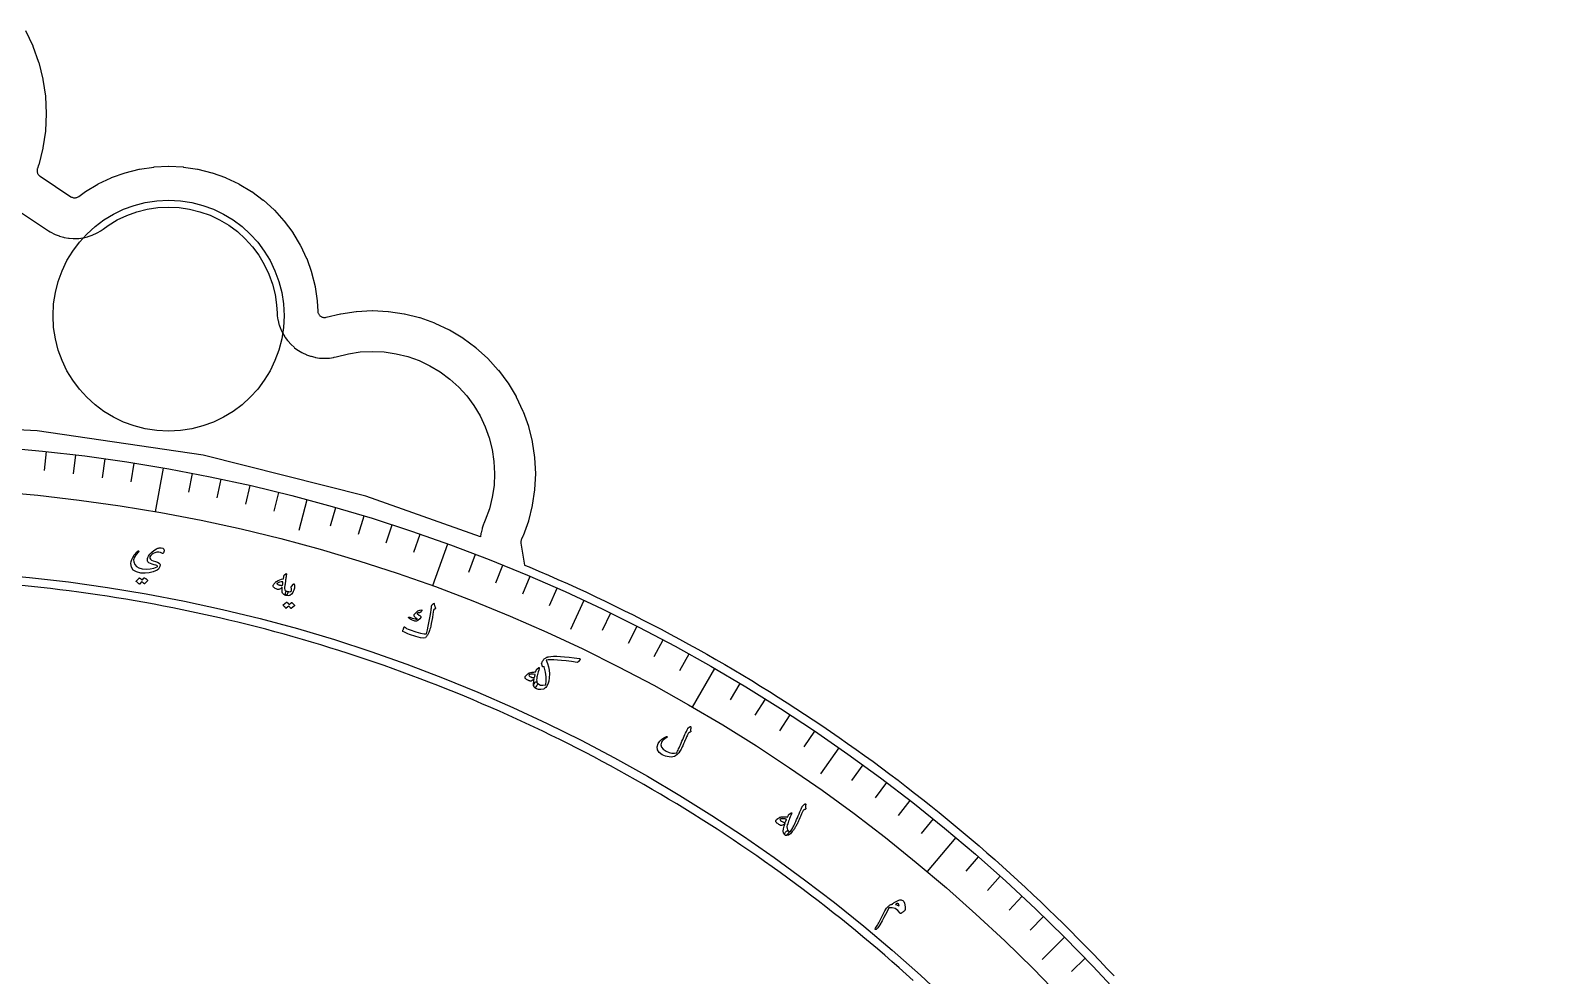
# Model space of a CAD drawing. Header units: millimetres. Extents: x -76 to 76, y -76 to 98.
# Drawn here: x 7.2 to 75.1, y 51.4 to 93.4 of the extents above; entities that cross this region are included whole.
import ezdxf

# ---------------------------------------------------------------- set-up
doc = ezdxf.new("R2010")
doc.units = ezdxf.units.MM
for name, color, linetype in [('CUT_INNER', 6, 'Continuous'), ('CUT_OUTER', 1, 'Continuous'), ('ENGRAVE', 7, 'Continuous'), ('ENGRAVE_FINE', 8, 'Continuous'), ('TEXT', 5, 'Continuous')]:
    doc.layers.add(name, color=color, linetype=linetype)

msp = doc.modelspace()

# ---------------------------------------------------------------- linework, layer by layer
at = {"layer": 'CUT_INNER'}
msp.add_lwpolyline([(46.393, 51.1868), (46.078, 51.4705), (45.7613, 51.7522), (45.4429, 52.032), (45.1228, 52.3099), (44.801, 52.5858), (44.4775, 52.8597), (44.1523, 53.1316), (43.8255, 53.4015), (43.497, 53.6694), (43.1669, 53.9353), (42.8351, 54.1991), (42.5017, 54.4609), (42.1668, 54.7207), (41.8302, 54.9784), (41.4921, 55.234), (41.1524, 55.4876), (40.8112, 55.739), (40.4684, 55.9884), (40.1241, 56.2357), (39.7783, 56.4808), (39.431, 56.7238), (39.0822, 56.9647), (38.7319, 57.2034), (38.3802, 57.44), (38.027, 57.6744), (37.6724, 57.9067), (37.3164, 58.1367), (36.959, 58.3646), (36.6002, 58.5903), (36.24, 58.8137), (35.8784, 59.035), (35.5155, 59.254), (35.1513, 59.4708), (34.7857, 59.6854), (34.4188, 59.8977), (34.0506, 60.1078), (33.6812, 60.3156), (33.3105, 60.5211), (32.9385, 60.7244), (32.5653, 60.9253), (32.1908, 61.124), (31.8152, 61.3204), (31.4383, 61.5144), (31.0603, 61.7062), (30.6811, 61.8956), (30.3007, 62.0827), (29.9192, 62.2674), (29.5366, 62.4498), (29.1528, 62.6299), (28.768, 62.8076), (28.3821, 62.9829), (27.9951, 63.1559), (27.607, 63.3265), (27.218, 63.4947), (26.8278, 63.6605), (26.4367, 63.8239), (26.0446, 63.9849), (25.6515, 64.1435), (25.2575, 64.2997), (24.8624, 64.4535), (24.4665, 64.6048), (24.0696, 64.7537), (23.6719, 64.9002), (23.2732, 65.0442), (22.8737, 65.1858), (22.4732, 65.3249), (22.072, 65.4616), (21.6699, 65.5958), (21.267, 65.7275), (20.8633, 65.8568), (20.4588, 65.9835), (20.0536, 66.1078), (19.6476, 66.2296), (19.2408, 66.3489), (18.8334, 66.4658), (18.4252, 66.5801), (18.0163, 66.6919), (17.6068, 66.8012), (17.1965, 66.9079), (16.7857, 67.0122), (16.3742, 67.1139), (15.9621, 67.2131), (15.5494, 67.3098), (15.1361, 67.4039), (14.7222, 67.4955), (14.3078, 67.5846), (13.8928, 67.6711), (13.4773, 67.7551), (13.0613, 67.8365), (12.6449, 67.9154), (12.2279, 67.9917), (11.8105, 68.0654), (11.3926, 68.1366), (10.9743, 68.2053), (10.5556, 68.2713), (10.1365, 68.3348), (9.717, 68.3957), (9.2972, 68.454), (8.877, 68.5098), (8.4564, 68.563), (8.0356, 68.6136), (7.6144, 68.6616), (7.193, 68.707), (6.7713, 68.7498)], dxfattribs=at)
msp.add_circle((13.288, 80.7484), 5.134, dxfattribs=at)
at = {"layer": 'CUT_OUTER'}
msp.add_lwpolyline([(6.928, 93.4276), (7.2512, 92.7444), (7.2568, 92.7308), (7.5114, 92.0191), (7.5157, 92.0051), (7.6993, 91.2719), (7.7022, 91.2575), (7.8131, 90.5098), (7.8146, 90.4952), (7.8516, 89.7402), (7.8516, 89.7255), (7.8146, 88.9706), (7.8131, 88.956), (7.7022, 88.2083), (7.6993, 88.1939), (7.5157, 87.4607), (7.5114, 87.4466), (7.4591, 87.3003), (7.4507, 87.2731), (7.4451, 87.2451), (7.442, 87.2168), (7.4417, 87.1883), (7.4441, 87.1599), (7.4492, 87.1319), (7.4569, 87.1045), (7.4672, 87.0779), (7.4799, 87.0524), (7.495, 87.0282), (7.5124, 87.0056), (7.5318, 86.9848), (7.5531, 86.9658), (7.5761, 86.949), (8.9512, 86.0399), (8.9775, 86.0243), (9.0053, 86.0116), (9.0342, 86.0017), (9.064, 85.9948), (9.0943, 85.991), (9.1248, 85.9902), (9.1552, 85.9926), (9.1853, 85.9981), (9.2146, 86.0066), (9.243, 86.018), (9.27, 86.0322), (9.2954, 86.0492), (9.5909, 86.2683), (9.6031, 86.2765), (10.1497, 86.6041), (10.1627, 86.611), (10.7388, 86.8835), (10.7524, 86.8891), (11.3524, 87.1038), (11.3665, 87.1081), (11.9847, 87.2629), (11.9991, 87.2658), (12.6295, 87.3593), (12.6441, 87.3608), (13.2806, 87.392), (13.2954, 87.392), (13.9319, 87.3608), (13.9465, 87.3593), (14.5769, 87.2658), (14.5913, 87.2629), (15.2095, 87.1081), (15.2236, 87.1038), (15.8236, 86.8891), (15.8372, 86.8835), (16.4133, 86.611), (16.4263, 86.6041), (16.9729, 86.2765), (16.9851, 86.2683), (17.497, 85.8887), (17.5084, 85.8793), (17.9806, 85.4514), (17.991, 85.441), (18.4189, 84.9688), (18.4283, 84.9574), (18.8079, 84.4455), (18.8161, 84.4333), (19.1437, 83.8867), (19.1506, 83.8737), (19.4231, 83.2976), (19.4287, 83.284), (19.6434, 82.684), (19.6477, 82.6699), (19.8025, 82.0517), (19.8054, 82.0373), (19.8989, 81.4069), (19.9004, 81.3923), (19.922, 80.9517), (19.9249, 80.9224), (19.9306, 80.8936), (19.9392, 80.8654), (19.9505, 80.8382), (19.9643, 80.8122), (19.9807, 80.7878), (19.9994, 80.765), (20.0202, 80.7442), (20.0429, 80.7255), (20.0674, 80.7091), (20.0934, 80.6953), (20.1206, 80.684), (20.1488, 80.6755), (20.1776, 80.6697), (20.2069, 80.6668), (20.2364, 80.6668), (20.2657, 80.6697), (20.2945, 80.6755), (20.9268, 80.8338), (20.9413, 80.8367), (21.6303, 80.9389), (21.6449, 80.9404), (22.3406, 80.9745), (22.3554, 80.9745), (23.0511, 80.9404), (23.0657, 80.9389), (23.7547, 80.8367), (23.7692, 80.8338), (24.4448, 80.6646), (24.4589, 80.6603), (25.1148, 80.4257), (25.1283, 80.42), (25.758, 80.1222), (25.771, 80.1153), (26.3685, 79.7572), (26.3807, 79.749), (26.9402, 79.3341), (26.9515, 79.3247), (27.4677, 78.8569), (27.4781, 78.8465), (27.9458, 78.3304), (27.9552, 78.3191), (28.3701, 77.7596), (28.3783, 77.7473), (28.7364, 77.1499), (28.7433, 77.1369), (29.0411, 76.5072), (29.0468, 76.4936), (29.2814, 75.8378), (29.2857, 75.8237), (29.4549, 75.1481), (29.4578, 75.1336), (29.56, 74.4446), (29.5615, 74.43), (29.5956, 73.7342), (29.5956, 73.7195), (29.5615, 73.0238), (29.56, 73.0092), (29.4578, 72.3202), (29.4549, 72.3057), (29.2857, 71.6301), (29.2814, 71.616), (29.0468, 70.9601), (29.0411, 70.9465), (28.9782, 70.8135), (28.9666, 70.7855), (28.958, 70.7564), (28.9523, 70.7266), (28.9496, 70.6964), (28.95, 70.6661), (28.9535, 70.6359), (29.1162, 69.6595), (29.3201, 69.5743), (29.7464, 69.3931), (30.1716, 69.2093), (30.5957, 69.0228), (31.0187, 68.8338), (31.4404, 68.6422), (31.861, 68.448), (32.2804, 68.2512), (32.6986, 68.0518), (33.1155, 67.8499), (33.5312, 67.6455), (33.9457, 67.4384), (34.3588, 67.2289), (34.7707, 67.0168), (35.1812, 66.8022), (35.5905, 66.5851), (35.9983, 66.3654), (36.4049, 66.1433), (36.81, 65.9187), (37.2138, 65.6916), (37.6162, 65.462), (38.0171, 65.23), (38.4167, 64.9955), (38.8148, 64.7585), (39.2114, 64.5191), (39.6065, 64.2773), (40.0002, 64.0331), (40.3923, 63.7864), (40.7829, 63.5374), (41.172, 63.286), (41.5596, 63.0321), (41.9456, 62.776), (42.3299, 62.5174), (42.7128, 62.2565), (43.0939, 61.9932), (43.4735, 61.7277), (43.8515, 61.4597), (44.2277, 61.1895), (44.6024, 60.917), (44.9753, 60.6422), (45.3465, 60.3651), (45.7161, 60.0857), (46.0839, 59.804), (46.45, 59.5202), (46.8143, 59.234), (47.1769, 58.9457), (47.5377, 58.6551), (47.8967, 58.3623), (48.2539, 58.0673), (48.6093, 57.7701), (48.9628, 57.4708), (49.3145, 57.1693), (49.6644, 56.8656), (50.0124, 56.5598), (50.3585, 56.2519), (50.7027, 55.9418), (51.045, 55.6297), (51.3854, 55.3154), (51.7238, 54.9991), (52.0603, 54.6807), (52.3948, 54.3602), (52.7274, 54.0377), (53.058, 53.7131), (53.3866, 53.3866), (53.7131, 53.058), (54.0377, 52.7274), (54.3602, 52.3948), (54.6807, 52.0603), (54.9991, 51.7238), (55.3154, 51.3854)], dxfattribs=at)
at = {"layer": 'ENGRAVE'}
for points in [[(6.5768, 85.4375), (7.9519, 84.5283), (8.0302, 84.4794), (8.0565, 84.4639), (8.2199, 84.3783), (8.2477, 84.3655), (8.419, 84.297), (8.4479, 84.2872), (8.6253, 84.2364), (8.655, 84.2295), (8.8366, 84.1971), (8.8669, 84.1933), (9.0509, 84.1795), (9.0814, 84.1787), (9.2658, 84.1837), (9.2963, 84.1861), (9.4792, 84.2098), (9.5093, 84.2153), (9.6889, 84.2575), (9.7182, 84.2659), (9.8926, 84.3262), (9.9209, 84.3376), (10.0883, 84.4152), (10.1153, 84.4295), (10.2739, 84.5238), (10.2993, 84.5407), (10.3748, 84.5937), (10.5996, 84.7604), (11.0067, 85.0051), (11.4349, 85.2082), (11.881, 85.3683), (12.3406, 85.484), (12.8093, 85.5541), (13.2827, 85.5778), (13.756, 85.5551), (14.2249, 85.4861), (14.6848, 85.3714), (15.1312, 85.2123), (15.5599, 85.0101), (15.9667, 84.7669), (16.3476, 84.485), (16.6992, 84.1671), (17.0178, 83.8163), (17.3006, 83.4359), (17.5447, 83.0297), (17.7478, 82.6015), (17.9079, 82.1554), (18.0236, 81.6958), (18.0937, 81.2267), (18.1123, 80.86), (18.1187, 80.7741), (18.1216, 80.7448), (18.1477, 80.5689), (18.1535, 80.5401), (18.1967, 80.3676), (18.2052, 80.3394), (18.2651, 80.172), (18.2764, 80.1448), (18.3524, 79.984), (18.3663, 79.9581), (18.4577, 79.8055), (18.4741, 79.7811), (18.58, 79.6382), (18.5987, 79.6155), (18.7181, 79.4837), (18.7389, 79.4629), (18.8707, 79.3435), (18.8934, 79.3248), (19.0362, 79.2189), (19.0607, 79.2025), (19.2132, 79.1111), (19.2392, 79.0972), (19.4, 79.0212), (19.4272, 79.0099), (19.5946, 78.95), (19.6228, 78.9415), (19.7953, 78.8983), (19.8241, 78.8925), (20, 78.8664), (20.0293, 78.8635), (20.2069, 78.8548), (20.2364, 78.8548), (20.414, 78.8635), (20.4433, 78.8664), (20.6192, 78.8925), (20.648, 78.8983), (20.7348, 78.9178), (21.2817, 79.0547), (21.8099, 79.1336), (22.3425, 79.1603), (22.8751, 79.1347), (23.4026, 79.057), (23.92, 78.928), (24.4222, 78.7489), (24.9044, 78.5214), (25.3621, 78.2477), (25.7907, 77.9305), (26.1861, 77.5728), (26.5446, 77.1781), (26.8627, 76.7501), (27.1373, 76.2931), (27.3657, 75.8113), (27.5459, 75.3094), (27.676, 74.7923), (27.7548, 74.265), (27.7815, 73.7324), (27.7558, 73.1998), (27.6781, 72.6723), (27.5491, 72.1549), (27.3689, 71.6497), (27.3367, 71.5809), (27.3031, 71.5044), (27.2915, 71.4764), (27.2303, 71.3037), (27.2217, 71.2746), (27.1782, 71.0967), (27.1725, 71.0669), (27.1502, 70.9067), (22.0616, 72.7275), (14.8269, 74.5397), (7.4493, 75.634), (0, 76)], [(13.0436, 73.9738), (12.7003, 72.0272)], [(19.4412, 72.5555), (19.0758, 71.1917)], [(25.6908, 70.585), (25.0148, 68.7276)], [(31.7449, 68.0773), (31.1483, 66.7977)], [(37.5575, 65.0515), (36.5692, 63.3397)], [(43.0842, 61.5306), (42.2744, 60.374)], [(48.283, 57.5414), (47.0124, 56.0272)], [(53.1143, 53.1143), (52.116, 52.116)]]:
    msp.add_lwpolyline(points, dxfattribs=at)
for radius in [75.1149, 73.1384, 69.4676]:
    msp.add_circle((0, 0), radius, dxfattribs=at)
at = {"layer": 'ENGRAVE_FINE'}
for points in [[(7.8517, 74.7035), (7.7631, 73.861)], [(9.1542, 74.5551), (9.051, 73.7143)], [(10.454, 74.3839), (10.3361, 73.5451)], [(11.7506, 74.1902), (11.618, 73.3535)], [(14.3326, 73.7349), (14.171, 72.9033)], [(15.6173, 73.4735), (15.4412, 72.6449)], [(16.8972, 73.1898), (16.7066, 72.3644)], [(18.172, 72.8837), (17.967, 72.0618)], [(20.7045, 72.2051), (20.471, 71.3908)], [(21.9615, 71.8328), (21.7138, 71.0227)], [(23.2118, 71.4386), (22.95, 70.6329)], [(24.455, 71.0226), (24.1792, 70.2216)], [(26.9188, 70.1258), (26.6152, 69.335)], [(28.1386, 69.6454), (27.8212, 68.8599)], [(29.3497, 69.1437), (29.0188, 68.3639)], [(30.552, 68.6209), (30.2075, 67.847)], [(32.9282, 67.5129), (32.5569, 66.7515)], [(34.1015, 66.9279), (33.7169, 66.1731)], [(35.2643, 66.3226), (34.8666, 65.5746)], [(36.4165, 65.697), (36.0058, 64.9561)], [(38.6871, 64.3861), (38.2508, 63.66)], [(39.8049, 63.7011), (39.356, 62.9827)], [(40.9105, 62.9967), (40.4492, 62.2863)], [(42.0037, 62.2731), (41.53, 61.5708)], [(44.1515, 60.7693), (43.6535, 60.0839)], [(45.2053, 59.9895), (44.6955, 59.3129)], [(46.2454, 59.1914), (45.7238, 58.5239)], [(47.2714, 58.3753), (46.7383, 57.717)], [(49.2798, 56.69), (48.7241, 56.0507)], [(50.2617, 55.8213), (49.6949, 55.1918)], [(51.2283, 54.9356), (50.6505, 54.3161)], [(52.1792, 54.0332), (51.5908, 53.4238)], [(54.0332, 52.1792), (53.4238, 51.5908)]]:
    msp.add_lwpolyline(points, dxfattribs=at)
at = {"layer": 'TEXT'}
for points in [[(12.9968, 70.1839), (12.9335, 70.2188), (12.8584, 70.2335), (12.7716, 70.2281), (12.673, 70.2023), (12.6081, 70.1724), (12.5515, 70.133), (12.5032, 70.084), (12.4631, 70.0254), (12.458, 70.0132), (12.4554, 70), (12.4552, 69.9858), (12.4576, 69.9706), (12.4827, 69.9203), (12.5319, 69.8769), (12.6053, 69.8404), (12.7029, 69.8106), (12.7993, 69.7822), (12.8672, 69.7499), (12.9066, 69.7141), (12.9175, 69.6746), (12.9054, 69.5985), (12.878, 69.5337), (12.8355, 69.4804), (12.7778, 69.4384), (12.6052, 69.3609), (12.428, 69.3126), (12.246, 69.2934), (12.059, 69.3033), (11.8613, 69.3518), (11.7219, 69.4382), (11.6405, 69.5627), (11.6172, 69.7255), (11.6285, 69.8109), (11.656, 69.901), (11.6999, 69.9959), (11.7601, 70.0955), (11.7799, 70.1227), (11.7998, 70.1488), (11.82, 70.1738), (11.8404, 70.1976), (11.8612, 70.2205), (11.8826, 70.2425), (11.9044, 70.2635), (11.9268, 70.2837), (11.9383, 70.2916), (11.9479, 70.294), (11.9554, 70.2909), (11.9609, 70.2822), (11.9631, 70.2722), (11.9624, 70.2626), (11.9588, 70.2536), (11.9524, 70.2451), (11.8434, 70.1217), (11.7718, 70.0058), (11.7373, 69.8976), (11.7398, 69.797), (11.7833, 69.6842), (11.8602, 69.5968), (11.9704, 69.5345), (12.114, 69.4973), (12.3032, 69.4795), (12.4781, 69.4881), (12.6389, 69.5233), (12.7856, 69.5851), (12.7948, 69.591), (12.7991, 69.5977), (12.7985, 69.6053), (12.793, 69.6138), (12.7677, 69.6324), (12.7217, 69.6527), (12.6548, 69.6745), (12.567, 69.6979), (12.4784, 69.7254), (12.413, 69.7588), (12.3707, 69.7982), (12.3516, 69.8436), (12.3479, 69.8937), (12.3535, 69.9446), (12.3682, 69.9963), (12.3922, 70.0487), (12.4578, 70.1485), (12.5399, 70.2364), (12.6387, 70.3124), (12.7541, 70.3765), (12.7844, 70.3911), (12.8134, 70.4033), (12.8412, 70.413), (12.8678, 70.4202), (12.893, 70.4251), (12.9167, 70.4279), (12.9389, 70.4285), (12.9597, 70.4269), (13.038, 70.4048), (13.0804, 70.3611), (13.0869, 70.2959), (13.0575, 70.2091), (13.0434, 70.1869), (13.0286, 70.1753), (13.0131, 70.1743), (12.9968, 70.1839)], [(12.2014, 69.0897), (12.2044, 69.0918), (12.2083, 69.0927), (12.213, 69.0924), (12.2185, 69.0909), (12.2374, 69.0797), (12.2554, 69.0678), (12.2726, 69.0552), (12.2891, 69.0419), (12.3049, 69.0279), (12.3201, 69.0128), (12.3347, 68.9968), (12.3488, 68.9798), (12.3512, 68.9749), (12.3518, 68.9701), (12.3506, 68.9654), (12.3475, 68.9607), (12.2212, 68.8202), (12.2182, 68.8186), (12.2142, 68.8193), (12.2093, 68.8223), (12.2036, 68.8277), (12.1998, 68.8323), (12.1934, 68.8388), (12.1845, 68.8473), (12.1731, 68.8577), (12.159, 68.8702), (12.1421, 68.8849), (12.1224, 68.9018), (12.0999, 68.921), (12.0008, 68.8119), (11.9966, 68.8087), (11.9918, 68.8086), (11.9865, 68.8115), (11.9807, 68.8175), (11.9757, 68.8227), (11.9677, 68.8305), (11.9568, 68.8409), (11.9429, 68.8541), (11.9258, 68.8699), (11.9052, 68.8885), (11.8811, 68.9098), (11.8535, 68.9338), (11.8509, 68.9375), (11.85, 68.9408), (11.8509, 68.9439), (11.8536, 68.9466), (11.9802, 69.0812), (11.9832, 69.0834), (11.9871, 69.0843), (11.9918, 69.084), (11.9973, 69.0825), (12.0135, 69.0739), (12.029, 69.0644), (12.0438, 69.0541), (12.058, 69.043), (12.0715, 69.0312), (12.0844, 69.0188), (12.0966, 69.0059), (12.1082, 68.9924)], [(18.4977, 69.2687), (18.5132, 69.2782), (18.5231, 69.2772), (18.5275, 69.2656), (18.5262, 69.2436), (18.5243, 69.2306), (18.5218, 69.2125), (18.5188, 69.1894), (18.5152, 69.1613), (18.5109, 69.1279), (18.5057, 69.0889), (18.4996, 69.0445), (18.4925, 68.9947), (18.4856, 68.9456), (18.4794, 68.9017), (18.4739, 68.863), (18.469, 68.8293), (18.4649, 68.801), (18.4616, 68.7781), (18.459, 68.7605), (18.4571, 68.7484), (18.4476, 68.6712), (18.4471, 68.6095), (18.4557, 68.563), (18.4732, 68.5319), (18.4876, 68.5178), (18.5065, 68.506), (18.5299, 68.4965), (18.5577, 68.4894), (18.5733, 68.4823), (18.5837, 68.4709), (18.5889, 68.4551), (18.5887, 68.4351), (18.5844, 68.412), (18.5774, 68.3894), (18.5679, 68.3673), (18.5557, 68.3456), (18.5428, 68.3277), (18.5306, 68.3152), (18.519, 68.3079), (18.508, 68.306), (18.455, 68.3209), (18.4119, 68.3429), (18.3786, 68.3721), (18.355, 68.4085), (18.3399, 68.4567), (18.3328, 68.5166), (18.3338, 68.5884), (18.3427, 68.6719), (18.3009, 68.6307), (18.2614, 68.6001), (18.2242, 68.5801), (18.1893, 68.5707), (18.1631, 68.5709), (18.1336, 68.5762), (18.1008, 68.5863), (18.0646, 68.6015), (18.0274, 68.6208), (17.9969, 68.64), (17.9732, 68.659), (17.9563, 68.6779), (17.9441, 68.699), (17.9377, 68.7193), (17.9371, 68.739), (17.9423, 68.758), (17.9532, 68.7805), (17.9681, 68.8047), (17.987, 68.8306), (18.0099, 68.8581), (18.0345, 68.8854), (18.0554, 68.9068), (18.0726, 68.9224), (18.0861, 68.9321), (18.1561, 68.9677), (18.2306, 68.9988), (18.3094, 69.0255), (18.3926, 69.0476), (18.4003, 69.0875), (18.4074, 69.1218), (18.4138, 69.1505), (18.4196, 69.1737), (18.4259, 69.1928), (18.434, 69.2092), (18.4438, 69.223), (18.4555, 69.2341)], [(18.3738, 68.9193), (18.2929, 68.9136), (18.2217, 68.8991), (18.1603, 68.8755), (18.1086, 68.8432), (18.1044, 68.838), (18.1031, 68.8326), (18.1048, 68.827), (18.1094, 68.8211), (18.1283, 68.8064), (18.1495, 68.7934), (18.1732, 68.782), (18.1991, 68.7723), (18.2274, 68.7644), (18.2581, 68.7581), (18.2912, 68.7534), (18.3266, 68.7505), (18.3322, 68.7508), (18.3385, 68.7522), (18.3454, 68.7549), (18.3528, 68.7588), (18.3561, 68.7758), (18.3591, 68.7937), (18.362, 68.8125), (18.3647, 68.8321), (18.3673, 68.8526), (18.3696, 68.874), (18.3718, 68.8962), (18.3738, 68.9193)], [(18.7468, 68.7028), (18.8385, 68.8134), (18.8507, 68.825), (18.861, 68.8275), (18.8694, 68.821), (18.8758, 68.8054), (18.8836, 68.7619), (18.8868, 68.7178), (18.8855, 68.6732), (18.8797, 68.628), (18.8691, 68.5822), (18.8536, 68.5353), (18.8332, 68.4875), (18.8079, 68.4386), (18.7504, 68.3606), (18.6812, 68.3125), (18.6004, 68.2943), (18.508, 68.306), (18.4995, 68.3153), (18.4942, 68.3376), (18.4922, 68.373), (18.4935, 68.4215), (18.4969, 68.4467), (18.503, 68.4665), (18.5116, 68.481), (18.523, 68.4901), (18.5307, 68.4926), (18.5391, 68.4934), (18.5481, 68.4923), (18.5577, 68.4894), (18.6144, 68.4759), (18.6664, 68.4741), (18.7137, 68.4839), (18.7563, 68.5053), (18.7585, 68.5073), (18.7599, 68.5104), (18.7605, 68.5145), (18.7602, 68.5196), (18.7601, 68.5506), (18.7563, 68.5831), (18.7488, 68.6171), (18.7376, 68.6528), (18.7343, 68.666), (18.7348, 68.6787), (18.739, 68.691), (18.7468, 68.7028)], [(18.7464, 67.9935), (18.7496, 67.9953), (18.7535, 67.9959), (18.7582, 67.9951), (18.7636, 67.9931), (18.7814, 67.9801), (18.7984, 67.9665), (18.8145, 67.9523), (18.8297, 67.9376), (18.8442, 67.9221), (18.858, 67.9056), (18.8712, 67.8883), (18.8836, 67.87), (18.8856, 67.8649), (18.8858, 67.8601), (18.8841, 67.8555), (18.8806, 67.8511), (18.7411, 67.7233), (18.7379, 67.722), (18.734, 67.7231), (18.7294, 67.7265), (18.7241, 67.7324), (18.7208, 67.7373), (18.715, 67.7445), (18.7069, 67.7538), (18.6964, 67.7652), (18.6835, 67.779), (18.6679, 67.7952), (18.6498, 67.814), (18.6291, 67.8352), (18.5198, 67.736), (18.5152, 67.7333), (18.5105, 67.7336), (18.5055, 67.737), (18.5002, 67.7435), (18.4957, 67.7491), (18.4884, 67.7577), (18.4785, 67.7692), (18.4658, 67.7836), (18.4501, 67.801), (18.4312, 67.8214), (18.4091, 67.8449), (18.3838, 67.8715), (18.3814, 67.8754), (18.3809, 67.8788), (18.3821, 67.8818), (18.3851, 67.8843), (18.5242, 68.0062), (18.5275, 68.008), (18.5314, 68.0086), (18.5361, 68.0079), (18.5415, 68.0059), (18.5569, 67.9957), (18.5715, 67.9848), (18.5854, 67.9731), (18.5985, 67.9607), (18.611, 67.9477), (18.6227, 67.9341), (18.6337, 67.9201), (18.6441, 67.9055)], [(25.0991, 67.9318), (25.1025, 67.9064), (25.1069, 67.8819), (25.1122, 67.8583), (25.1185, 67.8357), (25.1257, 67.814), (25.1341, 67.793), (25.1437, 67.7729), (25.1544, 67.7537), (25.1576, 67.7439), (25.1564, 67.7344), (25.1507, 67.7251), (25.1404, 67.7161), (25.0823, 67.6701), (25.0764, 67.665), (25.0718, 67.6605), (25.0687, 67.6566), (25.0669, 67.6533), (25.0403, 67.4805), (25.0151, 67.3248), (24.9912, 67.1862), (24.9688, 67.0646), (24.9478, 66.9603), (24.9281, 66.8733), (24.9098, 66.8038), (24.8928, 66.7516), (24.8567, 66.6546), (24.8435, 66.6245), (24.8288, 66.5949), (24.8125, 66.5656), (24.7948, 66.5368), (24.7754, 66.5085), (24.7542, 66.4807), (24.7313, 66.4534), (24.7066, 66.4266), (24.6298, 66.4018), (24.4872, 66.4183), (24.2788, 66.4759), (24.004, 66.5737), (23.9194, 66.6075), (23.8419, 66.6409), (23.7714, 66.674), (23.7081, 66.7066), (23.7029, 66.7114), (23.7, 66.7167), (23.6992, 66.7228), (23.7006, 66.7294), (23.7096, 66.7605), (23.718, 66.7888), (23.7258, 66.8141), (23.7331, 66.8366), (23.7398, 66.8565), (23.7461, 66.874), (23.7519, 66.8892), (23.7574, 66.902), (23.7608, 66.909), (23.7649, 66.9122), (23.7696, 66.9115), (23.7748, 66.907), (23.8162, 66.8764), (23.8723, 66.8448), (23.943, 66.812), (24.0285, 66.7781), (24.2866, 66.6848), (24.4927, 66.6233), (24.6471, 66.5941), (24.7499, 66.5975), (24.7722, 66.6578), (24.8006, 66.7718), (24.8351, 66.9396), (24.8755, 67.1612), (24.914, 67.3838), (24.9424, 67.5524), (24.9606, 67.6671), (24.9689, 67.7278), (24.9706, 67.7446), (24.9723, 67.7603), (24.9738, 67.7749), (24.9752, 67.7884), (24.9765, 67.8008), (24.9775, 67.8118), (24.9784, 67.8215), (24.979, 67.8298), (24.9816, 67.8476), (24.9869, 67.8635), (24.9949, 67.8775), (25.0057, 67.8897), (25.0717, 67.9509), (25.0768, 67.9548), (25.0814, 67.9569), (25.0856, 67.9572), (25.0895, 67.9556), (25.0933, 67.9512), (25.0962, 67.9458), (25.0981, 67.9393), (25.0991, 67.9318)], [(24.5437, 67.6674), (24.5473, 67.6656), (24.55, 67.6629), (24.5519, 67.6594), (24.5529, 67.6551), (24.5525, 67.6517), (24.5515, 67.6483), (24.55, 67.6448), (24.5478, 67.6412), (24.4675, 67.5513), (24.4585, 67.5425), (24.4502, 67.5362), (24.4425, 67.5326), (24.4354, 67.5315), (24.4077, 67.5335), (24.3829, 67.5319), (24.3611, 67.5267), (24.3422, 67.518), (24.3369, 67.5118), (24.3379, 67.5027), (24.3452, 67.4908), (24.3588, 67.4761), (24.3686, 67.4682), (24.3789, 67.4604), (24.3896, 67.4527), (24.4008, 67.4452), (24.4126, 67.4377), (24.4251, 67.4302), (24.4383, 67.4228), (24.4523, 67.4153), (24.4954, 67.3759), (24.496, 67.327), (24.4541, 67.2685), (24.3698, 67.2004), (24.3387, 67.1823), (24.3102, 67.1698), (24.2843, 67.1627), (24.2609, 67.1612), (24.2371, 67.1646), (24.2058, 67.1738), (24.167, 67.1888), (24.1206, 67.2095), (24.0972, 67.2205), (24.0752, 67.2319), (24.0548, 67.2436), (24.0359, 67.2555), (24.0183, 67.2674), (24.002, 67.2788), (23.9869, 67.2898), (23.9731, 67.3004), (23.9654, 67.3091), (23.9607, 67.3177), (23.959, 67.326), (23.9603, 67.334), (23.9643, 67.3414), (23.9701, 67.3457), (23.9775, 67.3468), (23.9867, 67.3448), (24.0152, 67.3368), (24.0474, 67.3271), (24.0832, 67.3158), (24.1226, 67.303), (24.1963, 67.2789), (24.2547, 67.2628), (24.298, 67.2546), (24.3262, 67.2544), (24.3303, 67.2556), (24.3331, 67.258), (24.3348, 67.2618), (24.3352, 67.2668), (24.3345, 67.2703), (24.3322, 67.2741), (24.3283, 67.2782), (24.3228, 67.2825), (24.2699, 67.3174), (24.2482, 67.333), (24.2307, 67.3494), (24.2174, 67.3666), (24.2083, 67.3844), (24.2021, 67.4037), (24.2008, 67.4219), (24.2045, 67.4388), (24.2131, 67.4545), (24.29, 67.5536), (24.3707, 67.6222), (24.4553, 67.6601), (24.5437, 67.6674)], [(31.5542, 65.4988), (31.5755, 65.4927), (31.5856, 65.4819), (31.5843, 65.4662), (31.5717, 65.4458), (31.51, 65.3724), (31.4932, 65.3541), (31.4772, 65.3414), (31.462, 65.334), (31.4476, 65.3321), (31.1956, 65.3665), (30.9665, 65.3943), (30.7603, 65.4156), (30.5771, 65.4307), (30.4169, 65.4395), (30.2799, 65.4417), (30.166, 65.4375), (30.0753, 65.4271), (30.1306, 65.2854), (30.1723, 65.1381), (30.2005, 64.9854), (30.2153, 64.8271), (30.2139, 64.6512), (30.1923, 64.4976), (30.1506, 64.3662), (30.0889, 64.2569), (30.0522, 64.212), (30.0169, 64.1775), (29.983, 64.1534), (29.9506, 64.1397), (29.8331, 64.12), (29.7301, 64.1236), (29.6415, 64.1506), (29.5672, 64.2011), (29.541, 64.235), (29.5288, 64.2758), (29.5307, 64.3234), (29.5468, 64.3779), (29.5659, 64.4185), (29.5866, 64.4456), (29.6089, 64.4592), (29.6328, 64.4592), (29.6425, 64.4542), (29.6535, 64.445), (29.6658, 64.4318), (29.6794, 64.4145), (29.7411, 64.3555), (29.8238, 64.3233), (29.9277, 64.3178), (30.0529, 64.339), (30.0786, 64.5031), (30.0756, 64.6901), (30.0436, 64.9), (29.9823, 65.1329), (29.9795, 65.1374), (29.9756, 65.14), (29.9704, 65.1405), (29.964, 65.1389), (29.9348, 65.1314), (29.9282, 65.1302), (29.9226, 65.1318), (29.918, 65.1361), (29.9144, 65.1431), (29.869, 65.2894), (29.8705, 65.2983), (29.878, 65.3166), (29.8915, 65.3444), (29.9112, 65.3815), (29.9334, 65.4204), (29.9537, 65.4515), (29.9723, 65.4746), (29.989, 65.4899), (30.0138, 65.5077), (30.0382, 65.5237), (30.0623, 65.5378), (30.0859, 65.55), (30.1092, 65.5605), (30.1322, 65.5694), (30.1549, 65.5767), (30.1774, 65.5823), (30.2802, 65.5966), (30.4029, 65.6041), (30.5453, 65.6046), (30.7075, 65.5982), (30.8895, 65.5845), (31.0913, 65.5635), (31.3128, 65.535), (31.5542, 65.4988)], [(29.6794, 64.4145), (29.6877, 64.3876), (29.6847, 64.3569), (29.6703, 64.3223), (29.6447, 64.284), (29.6095, 64.244), (29.581, 64.221), (29.5591, 64.2149), (29.5439, 64.2258), (29.5179, 64.2931), (29.5097, 64.3815), (29.5195, 64.491), (29.5473, 64.6215), (29.4945, 64.5615), (29.4484, 64.5204), (29.409, 64.4984), (29.3763, 64.4953), (29.3612, 64.4991), (29.3453, 64.5042), (29.3288, 64.5104), (29.3114, 64.5178), (29.2933, 64.5262), (29.2745, 64.5352), (29.255, 64.5448), (29.2347, 64.5549), (29.1999, 64.5749), (29.1733, 64.5926), (29.1549, 64.608), (29.1446, 64.6212), (29.1357, 64.6505), (29.1338, 64.6764), (29.139, 64.6988), (29.1513, 64.7178), (29.2089, 64.7732), (29.2564, 64.8151), (29.2939, 64.8437), (29.3213, 64.8588), (29.3539, 64.8701), (29.3874, 64.8799), (29.4218, 64.8881), (29.4571, 64.8947), (29.4935, 64.8997), (29.5315, 64.9032), (29.571, 64.9051), (29.6119, 64.9054), (29.6364, 64.9847), (29.6416, 65.0011), (29.6479, 65.0149), (29.6553, 65.0261), (29.6639, 65.0348), (29.7439, 65.1028), (29.7573, 65.1096), (29.765, 65.1053), (29.767, 65.09), (29.7634, 65.0637), (29.741, 64.9847), (29.7209, 64.9122), (29.7031, 64.8459), (29.6876, 64.786), (29.6747, 64.7325), (29.6647, 64.6853), (29.6576, 64.6445), (29.6534, 64.6101), (29.6509, 64.551), (29.6544, 64.4987), (29.6639, 64.4532), (29.6794, 64.4145)], [(29.5883, 64.7978), (29.4978, 64.8057), (29.4199, 64.8014), (29.3549, 64.7848), (29.3026, 64.756), (29.3128, 64.7398), (29.3279, 64.7237), (29.348, 64.7076), (29.373, 64.6916), (29.3881, 64.684), (29.4036, 64.6769), (29.4195, 64.6703), (29.4358, 64.6642), (29.4526, 64.659), (29.47, 64.6548), (29.488, 64.6515), (29.5067, 64.6494), (29.531, 64.6531), (29.5508, 64.6698), (29.5662, 64.6997), (29.5771, 64.7426), (29.5804, 64.7631), (29.5833, 64.7792), (29.586, 64.7907), (29.5883, 64.7978)], [(36.4698, 62.4742), (36.4763, 62.4779), (36.4828, 62.4795), (36.4893, 62.4789), (36.4958, 62.4762), (36.5012, 62.4716), (36.5045, 62.4656), (36.5057, 62.458), (36.5048, 62.4489), (36.4976, 62.397), (36.4948, 62.3502), (36.4965, 62.3083), (36.5027, 62.2715), (36.5037, 62.259), (36.4994, 62.2478), (36.4899, 62.2377), (36.4753, 62.2289), (36.4671, 62.2252), (36.4593, 62.2217), (36.4519, 62.2183), (36.4448, 62.2149), (36.4381, 62.2118), (36.432, 62.209), (36.4263, 62.2065), (36.4212, 62.2043), (36.4122, 62.2), (36.4038, 62.1936), (36.396, 62.1851), (36.3888, 62.1743), (36.3725, 62.1415), (36.3553, 62.1055), (36.3371, 62.0662), (36.3179, 62.0237), (36.2977, 61.978), (36.2762, 61.9292), (36.2535, 61.8773), (36.2295, 61.8222), (36.2064, 61.7669), (36.1843, 61.7151), (36.1631, 61.6668), (36.1429, 61.6221), (36.1238, 61.5807), (36.1058, 61.5426), (36.0889, 61.5076), (36.0731, 61.4758), (36.0224, 61.3839), (35.9647, 61.3025), (35.9001, 61.2316), (35.8285, 61.1712), (35.7761, 61.1418), (35.7115, 61.1241), (35.6346, 61.1181), (35.5454, 61.1238), (35.454, 61.1386), (35.3719, 61.1591), (35.2993, 61.1853), (35.2361, 61.2173), (35.0947, 61.3268), (35.0179, 61.4482), (35.0057, 61.5817), (35.0583, 61.7276), (35.1226, 61.8221), (35.2037, 61.9043), (35.3015, 61.9742), (35.4163, 62.0316), (35.4241, 62.0343), (35.4309, 62.0348), (35.4368, 62.0331), (35.4418, 62.0292), (35.4463, 62.0238), (35.449, 62.0184), (35.45, 62.0131), (35.4491, 62.008), (35.4467, 62.001), (35.443, 61.9951), (35.438, 61.9902), (35.4318, 61.9863), (35.3429, 61.9284), (35.274, 61.8752), (35.2252, 61.8266), (35.1964, 61.7827), (35.1711, 61.6672), (35.1979, 61.5612), (35.2769, 61.4644), (35.4079, 61.3767), (35.5384, 61.319), (35.6606, 61.2894), (35.7747, 61.2879), (35.8806, 61.3144), (35.8979, 61.3471), (35.9172, 61.3857), (35.9386, 61.4303), (35.9621, 61.4808), (35.9877, 61.5375), (36.0152, 61.6005), (36.0448, 61.6698), (36.0763, 61.7455), (36.1097, 61.8231), (36.1428, 61.8993), (36.1757, 61.974), (36.2083, 62.0474), (36.2409, 62.1194), (36.2734, 62.1897), (36.306, 62.2586), (36.3386, 62.3259), (36.3674, 62.3922), (36.3718, 62.3991), (36.3767, 62.4051), (36.382, 62.4103), (36.3878, 62.4145)], [(40.7931, 58.1025), (40.7786, 58.0191), (40.7826, 57.9467), (40.8053, 57.8853), (40.8466, 57.835), (40.8575, 57.8206), (40.8616, 57.8025), (40.8589, 57.7808), (40.8495, 57.7554), (40.843, 57.743), (40.8359, 57.7308), (40.8282, 57.7186), (40.82, 57.7064), (40.811, 57.6947), (40.8012, 57.6835), (40.7905, 57.673), (40.779, 57.663), (40.7586, 57.6477), (40.7409, 57.6382), (40.7261, 57.6345), (40.7141, 57.6365), (40.6856, 57.6567), (40.6617, 57.6812), (40.6426, 57.7102), (40.6282, 57.7436), (40.6147, 57.8287), (40.6216, 57.9295), (40.6489, 58.0458), (40.6967, 58.1778), (40.6339, 58.1239), (40.5806, 58.0889), (40.5369, 58.0731), (40.5027, 58.0764), (40.4877, 58.0833), (40.4723, 58.0912), (40.4564, 58.1), (40.4401, 58.1097), (40.4232, 58.1205), (40.4057, 58.1324), (40.3874, 58.1454), (40.3685, 58.1595), (40.3346, 58.1865), (40.3097, 58.2092), (40.2939, 58.2275), (40.2873, 58.2414), (40.282, 58.2724), (40.2841, 58.2988), (40.2937, 58.3207), (40.3107, 58.3382), (40.3753, 58.3847), (40.4275, 58.4192), (40.4673, 58.4417), (40.4947, 58.4523), (40.5268, 58.4592), (40.5608, 58.4643), (40.5967, 58.4673), (40.6344, 58.4684), (40.674, 58.4676), (40.7155, 58.4647), (40.7589, 58.4599), (40.8041, 58.4531), (40.842, 58.5297), (40.847, 58.5386), (40.8517, 58.5468), (40.856, 58.5542), (40.86, 58.5609), (40.8638, 58.5668), (40.8677, 58.5716), (40.8717, 58.5754), (40.8759, 58.5782), (40.9674, 58.6352), (40.9821, 58.6411), (40.9891, 58.6356), (40.9884, 58.6187), (40.9801, 58.5903), (40.9485, 58.5238), (40.9194, 58.4588), (40.8928, 58.3953), (40.8686, 58.3333), (40.8467, 58.2729), (40.8268, 58.2143), (40.809, 58.1575), (40.7931, 58.1025)], [(41.5707, 59.0349), (41.5798, 59.0409), (41.5882, 59.0439), (41.5961, 59.0436), (41.6034, 59.0403), (41.6085, 59.0352), (41.6116, 59.0287), (41.6127, 59.0207), (41.6117, 59.0112), (41.6025, 58.9652), (41.5993, 58.9211), (41.6019, 58.879), (41.6105, 58.8388), (41.6115, 58.8231), (41.6069, 58.8097), (41.5968, 58.7986), (41.5811, 58.7898), (41.5718, 58.786), (41.5624, 58.7823), (41.5529, 58.7787), (41.5433, 58.7751), (41.5337, 58.7716), (41.5241, 58.768), (41.5147, 58.7643), (41.5055, 58.7605), (41.4946, 58.7431), (41.4698, 58.6906), (41.431, 58.6032), (41.3781, 58.4807), (41.3491, 58.4134), (41.3216, 58.3503), (41.2954, 58.2916), (41.2707, 58.2372), (41.2474, 58.1874), (41.2254, 58.1422), (41.2048, 58.1017), (41.1856, 58.0659), (41.1667, 58.0327), (41.1472, 58), (41.127, 57.9677), (41.1062, 57.9358), (41.0847, 57.9044), (41.0623, 57.8731), (41.0392, 57.8421), (41.0153, 57.8113), (40.9279, 57.7133), (40.8488, 57.6518), (40.7779, 57.6268), (40.7153, 57.6382), (40.6916, 57.654), (40.6777, 57.6738), (40.6736, 57.6977), (40.6795, 57.7255), (40.6925, 57.754), (40.7099, 57.7796), (40.7318, 57.8025), (40.7581, 57.8225), (40.7859, 57.8386), (40.8096, 57.8463), (40.8293, 57.8455), (40.8449, 57.8362), (40.8558, 57.8274), (40.8655, 57.8194), (40.8741, 57.8124), (40.8817, 57.8064), (40.8884, 57.8014), (40.8945, 57.7976), (40.9, 57.7951), (40.9049, 57.7938), (40.9308, 57.814), (40.961, 57.8511), (40.9955, 57.9053), (41.0343, 57.9765), (41.056, 58.0197), (41.0802, 58.0697), (41.107, 58.1265), (41.1362, 58.1901), (41.1682, 58.2606), (41.203, 58.3378), (41.2407, 58.422), (41.2812, 58.513), (41.3206, 58.6021), (41.3551, 58.6805), (41.3845, 58.7482), (41.409, 58.8052), (41.4287, 58.8514), (41.4436, 58.8868), (41.4538, 58.9112), (41.4593, 58.9248), (41.4677, 58.9417), (41.4792, 58.9579), (41.494, 58.9735), (41.5119, 58.9885), (41.5217, 58.9954), (41.5309, 59.0019), (41.5393, 59.0082), (41.547, 59.0141), (41.554, 59.0198), (41.5603, 59.0251), (41.5659, 59.0301), (41.5707, 59.0349)], [(40.7586, 58.351), (40.7437, 58.356), (40.728, 58.3608), (40.7116, 58.3654), (40.6945, 58.37), (40.6766, 58.374), (40.6576, 58.377), (40.6377, 58.3791), (40.6168, 58.3803), (40.5963, 58.3813), (40.5762, 58.3809), (40.5565, 58.3794), (40.5372, 58.3766), (40.5184, 58.3724), (40.5003, 58.3668), (40.4828, 58.3599), (40.4659, 58.3515), (40.4929, 58.3062), (40.5339, 58.2676), (40.5888, 58.2356), (40.6577, 58.2103), (40.6712, 58.2103), (40.685, 58.2163), (40.6991, 58.2282), (40.7135, 58.246)], [(45.4632, 54.581), (45.4892, 54.6032), (45.5158, 54.6247), (45.543, 54.6456), (45.5709, 54.6657), (45.5994, 54.6848), (45.6287, 54.7024), (45.6586, 54.7186), (45.6892, 54.7334), (45.7492, 54.7564), (45.802, 54.7692), (45.8476, 54.7718), (45.8861, 54.7641), (45.9322, 54.7374), (45.9696, 54.6921), (45.9982, 54.6281), (46.018, 54.5457), (46.022, 54.5212), (46.0252, 54.4968), (46.0277, 54.4722), (46.0294, 54.4476), (46.0305, 54.4229), (46.031, 54.3979), (46.0309, 54.3727), (46.0304, 54.3472), (46.0292, 54.3332), (46.0262, 54.321), (46.0213, 54.3108), (46.0146, 54.3025), (45.9813, 54.2742), (45.9514, 54.2491), (45.9249, 54.2272), (45.9018, 54.2085), (45.8824, 54.1931), (45.8671, 54.1814), (45.856, 54.1733), (45.8489, 54.1689), (45.8379, 54.1654), (45.8278, 54.1659), (45.8188, 54.1705), (45.8107, 54.1791), (45.7008, 54.3018), (45.5836, 54.3826), (45.4593, 54.4216), (45.328, 54.4187), (45.3159, 54.4151), (45.306, 54.4096), (45.2984, 54.4022), (45.2929, 54.393), (45.2303, 54.26), (45.1626, 54.1237), (45.0898, 53.984), (45.012, 53.8409), (44.9019, 53.6529), (44.8139, 53.5248), (44.7483, 53.4565), (44.7051, 53.4479), (44.6982, 53.4572), (44.6977, 53.4706), (44.7039, 53.4882), (44.7165, 53.5099), (44.7458, 53.5529), (44.7751, 53.5986), (44.8043, 53.6471), (44.8334, 53.6984), (44.8626, 53.7523), (44.892, 53.8083), (44.9216, 53.8667), (44.9513, 53.9273), (45.0509, 54.1307), (45.1349, 54.2875), (45.2036, 54.3978), (45.2569, 54.4614), (45.2862, 54.4873), (45.3146, 54.5099), (45.3423, 54.5292), (45.3691, 54.5453), (45.3947, 54.5583), (45.419, 54.5686), (45.4418, 54.5762), (45.4632, 54.581)], [(45.5974, 54.5707), (45.6176, 54.5644), (45.6382, 54.5569), (45.6591, 54.5483), (45.6805, 54.5384), (45.7021, 54.5274), (45.7239, 54.5154), (45.7459, 54.5024), (45.768, 54.4884), (45.7579, 54.5332), (45.7454, 54.5673), (45.7304, 54.5908), (45.7129, 54.6035), (45.6852, 54.6103), (45.6568, 54.6071), (45.6275, 54.5939), (45.5974, 54.5707)]]:
    msp.add_lwpolyline(points, close=True, dxfattribs=at)

doc.saveas('drawing.dxf')
